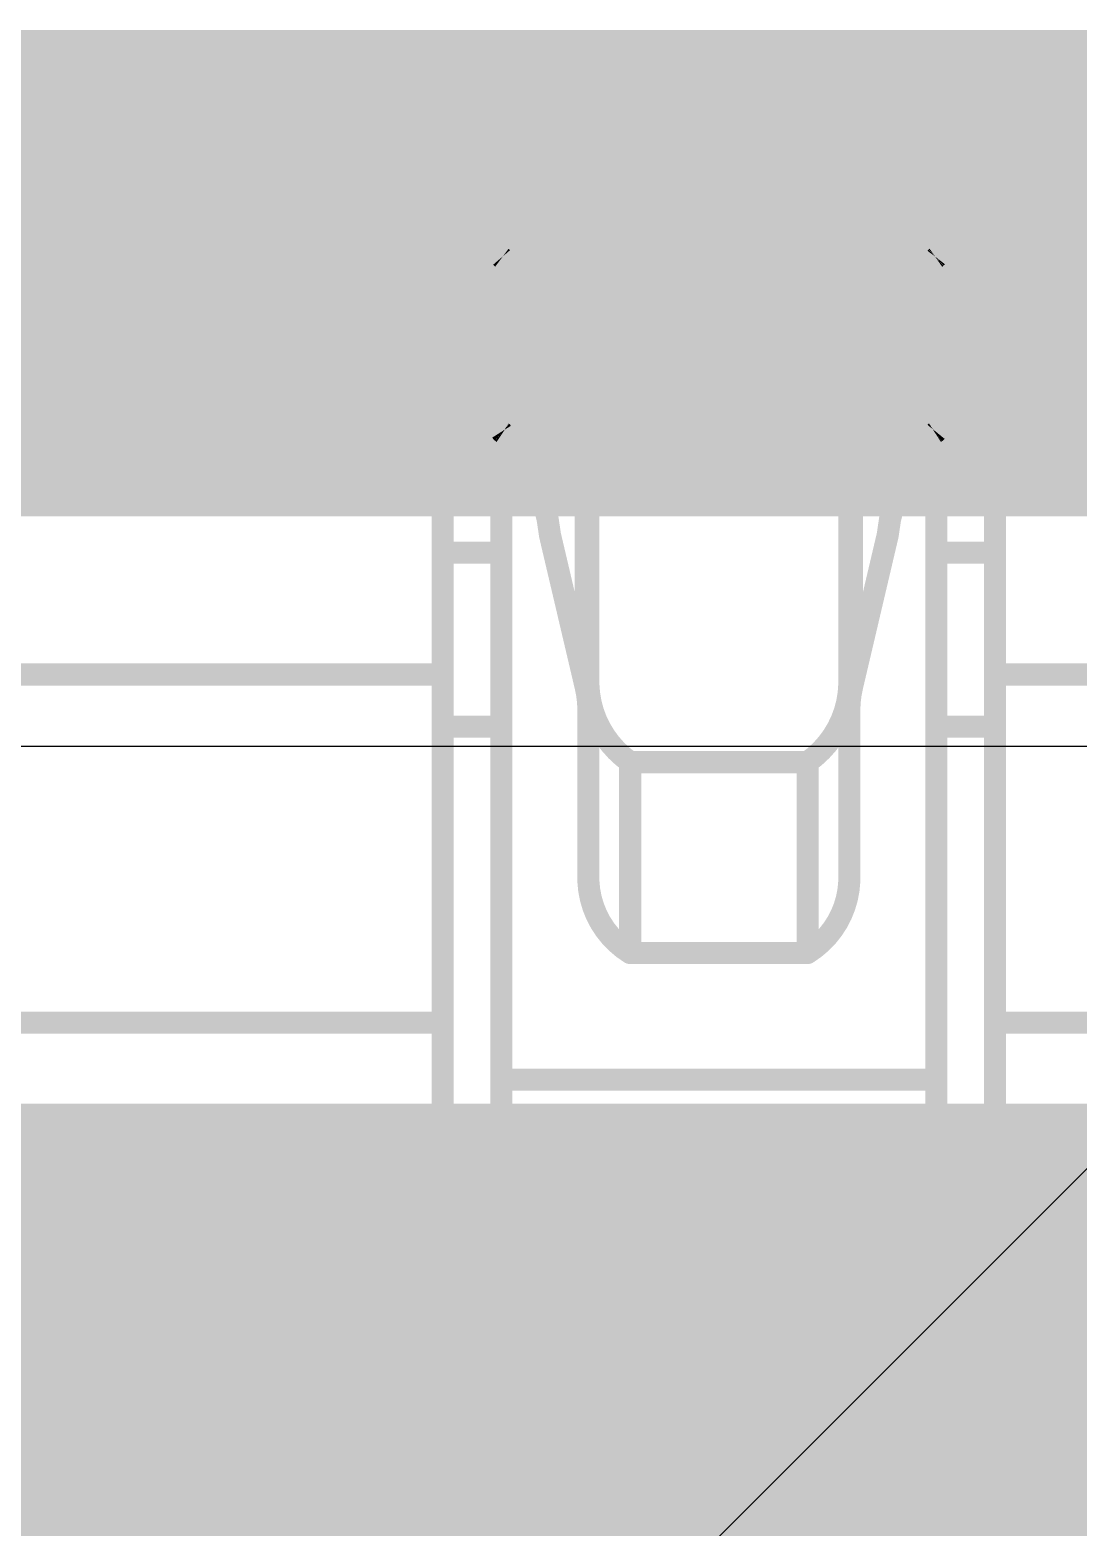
# Model space of a CAD drawing. Header units: inches. Extents: x -11 to 5433, y -4 to 5447.
# Drawn here: x 7.549 to 8.151, y 29.035 to 29.895 of the extents above; entities that cross this region are included whole.
import ezdxf

# ---------------------------------------------------------------- set-up
doc = ezdxf.new("R2010")
doc.units = ezdxf.units.IN
for name, color, linetype in [('Bottom Layer', 5, 'Continuous'), ('Ground', 16, 'Continuous'), ('Mechanical 4', 56, 'Continuous'), ('Top Layer', 1, 'Continuous'), ('Top Paste', 8, 'Continuous'), ('Top Solder', 216, 'Continuous')]:
    doc.layers.add(name, color=color, linetype=linetype)

# ---------------------------------------------------------------- blocks, each defined once
blk = doc.blocks.new('QTH_030_01_L_D_A_K_TR_157')
at = {"layer": 'Top Layer'}
blk.add_hatch(color=1, dxfattribs=at).paths.add_polyline_path([(7.17499962, 0.32000063), (9.714999619999999, 0.32000063), (9.714999619999999, -0.32000063), (7.17499962, -0.32000063)])
at = {"layer": 'Top Paste'}
blk.add_hatch(color=8, dxfattribs=at).paths.add_polyline_path([(7.17499962, 0.32000063), (9.714999619999999, 0.32000063), (9.714999619999999, -0.32000063), (7.17499962, -0.32000063)])
at = {"layer": 'Top Solder'}
blk.add_hatch(color=216, dxfattribs=at).paths.add_polyline_path([(7.07339962, 0.42160063), (9.81659962, 0.42160063), (9.81659962, -0.42160063), (7.07339962, -0.42160063)])

msp = doc.modelspace()

# ---------------------------------------------------------------- linework, layer by layer
at = {"layer": 'Bottom Layer'}
msp.add_line((5.61242464, 29.48371802), (14.1753209, 29.48371802), dxfattribs=at)
msp.add_lwpolyline([(5.34190194, 29.7556428, 0.2794, 0.2794, 0), (14.2879572, 29.7556428, 0.2794, 0.2794, 0)], format="xyseb", dxfattribs=at)
at = {"layer": 'Ground'}
msp.add_line((8.69785662, 29.78245504), (7.27968826, 28.36428414), dxfattribs=at)
msp.add_lwpolyline([(7.188199999999999, 27.94, 0.2076069, 0.2076069, 0), (8.86425456, 29.61605456, 0.2076069, 0.2076069, 0)], format="xyseb", dxfattribs=at)
at = {"layer": 'Mechanical 4'}
for points in [[(7.7861541, 29.84294514, 0.0127, 0.0127, 0), (8.103654099999998, 29.84294514, 0.0127, 0.0127, 0)], [(7.7861541, 29.0549457, 0.0127, 0.0127, 0), (7.7861541, 29.84294514, 0.0127, 0.0127, 0)], [(7.819905619999999, 29.23548127999999, 0.0127, 0.0127, 0), (7.819905619999999, 29.84294514, 0.0127, 0.0127, 0)], [(8.06990512, 29.23548127999999, 0.0127, 0.0127, 0), (8.06990512, 29.84294514, 0.0127, 0.0127, 0)], [(8.103654099999998, 29.0549457, 0.0127, 0.0127, 0), (8.103654099999998, 29.84294514, 0.0127, 0.0127, 0)], [(7.819999599999999, 29.764609, 0.0127, 0.0127, -0.03260548544560319), (7.81990308, 29.76474616, 0.0127, 0.0127, 0)], [(7.819905619999999, 29.76494682, 0.0127, 0.0127, 0), (8.06990512, 29.76494682, 0.0127, 0.0127, 0)], [(7.820070719999999, 29.76453788, 0.0127, 0.0127, -0.02828759397511004), (7.820002139999999, 29.764609, 0.0127, 0.0127, 0)], [(7.820164699999999, 29.76445914, 0.0127, 0.0127, -0.02675080199110521), (7.820070719999999, 29.76453788, 0.0127, 0.0127, 0)], [(7.820289159999999, 29.76437278, 0.0127, 0.0127, -0.02199381121169513), (7.820164699999999, 29.76445914, 0.0127, 0.0127, 0)], [(7.8204568, 29.76427626, 0.0127, 0.0127, -0.0166869277267281), (7.820289159999999, 29.76437278, 0.0127, 0.0127, 0)], [(7.82066, 29.76416958, 0.0127, 0.0127, -0.009375562098943451), (7.820454259999999, 29.76427626, 0.0127, 0.0127, 0)], [(7.82089876, 29.76405528, 0.0127, 0.0127, -0.005205298976661376), (7.82066, 29.76416704, 0.0127, 0.0127, 0)], [(7.82089876, 29.76405528, 0.0127, 0.0127, 0), (7.8211553, 29.7639359, 0.0127, 0.0127, 0)], [(7.8211553, 29.7639359, 0.0127, 0.0127, 0), (7.821424539999999, 29.76381652, 0.0127, 0.0127, 0)], [(7.821424539999999, 29.66343572, 0.0127, 0.0127, 0), (7.821424539999999, 29.76381652, 0.0127, 0.0127, 0)], [(7.821424539999999, 29.76381652, 0.0127, 0.0127, -0.1798941776662689), (7.86053292, 29.67571154, 0.0127, 0.0127, 0)], [(8.029277819999999, 29.67571154, 0.0127, 0.0127, -0.1798941776662689), (8.0683862, 29.76381652, 0.0127, 0.0127, 0)], [(8.0683862, 29.76381652, 0.0127, 0.0127, 0), (8.06889674, 29.76405274, 0.0127, 0.0127, 0)], [(8.0683862, 29.66343572, 0.0127, 0.0127, 0), (8.0683862, 29.76381652, 0.0127, 0.0127, 0)], [(8.06889674, 29.76405274, 0.0127, 0.0127, 0), (8.06913296, 29.7641645, 0.0127, 0.0127, 0)], [(8.069343779999999, 29.76427118, 0.0127, 0.0127, -0.00707025949044173), (8.06913296, 29.7641645, 0.0127, 0.0127, 0)], [(8.06951904, 29.76437024, 0.0127, 0.0127, -0.0122088184217325), (8.06934124, 29.76427118, 0.0127, 0.0127, 0)], [(8.06966128, 29.76446168, 0.0127, 0.0127, -0.02261982996426816), (8.06952158, 29.76437024, 0.0127, 0.0127, 0)], [(8.0697578, 29.76454042, 0.0127, 0.0127, -0.03188108954903076), (8.06965874, 29.76446168, 0.0127, 0.0127, 0)], [(8.06982384, 29.76461408, 0.0127, 0.0127, -0.03744577976396687), (8.0697578, 29.76454042, 0.0127, 0.0127, 0)], [(8.069869559999999, 29.76468012, 0.0127, 0.0127, -0.03268866409473601), (8.06982384, 29.76461154, 0.0127, 0.0127, 0)], [(8.069902579999999, 29.76474616, 0.0127, 0.0127, -0.0132343449031978), (8.069867019999998, 29.76468012, 0.0127, 0.0127, 0)], [(7.86053292, 29.67571154, 0.0127, 0.0127, 0), (8.029277819999999, 29.67571154, 0.0127, 0.0127, 0)], [(7.86053292, 29.67571154, 0.0127, 0.0127, 0), (7.8683866, 29.6396156, 0.0127, 0.0127, 0)], [(8.021424139999999, 29.6396156, 0.0127, 0.0127, 0), (8.029277819999999, 29.67571154, 0.0127, 0.0127, 0)], [(7.820002139999999, 29.6644949, 0.0127, 0.0127, -0.02859692931671554), (7.81990308, 29.66467777999999, 0.0127, 0.0127, 0)], [(7.820164699999999, 29.66429678, 0.0127, 0.0127, -0.0543214187664743), (7.820004679999999, 29.66449744, 0.0127, 0.0127, 0)], [(7.820289159999999, 29.6641774, 0.0127, 0.0127, -0.02338615115355934), (7.820164699999999, 29.66429424, 0.0127, 0.0127, 0)], [(7.820454259999999, 29.66405294, 0.0127, 0.0127, -0.01856230596613793), (7.820289159999999, 29.66417994, 0.0127, 0.0127, 0)], [(7.82066, 29.66390816, 0.0127, 0.0127, -0.01073692508623635), (7.820454259999999, 29.6640504, 0.0127, 0.0127, 0)], [(8.06934124, 29.66404532, 0.0127, 0.0127, -0.00811995888289073), (8.069130419999999, 29.66390308, 0.0127, 0.0127, 0)], [(8.06951904, 29.66418248, 0.0127, 0.0127, -0.01372913835004148), (8.06934124, 29.66404786, 0.0127, 0.0127, 0)], [(8.06965874, 29.66429932, 0.0127, 0.0127, -0.02446216596941508), (8.06952158, 29.66417994, 0.0127, 0.0127, 0)], [(8.0697578, 29.664406, 0.0127, 0.0127, -0.03231853508547315), (8.06965874, 29.66429932, 0.0127, 0.0127, 0)], [(8.06982384, 29.66450252, 0.0127, 0.0127, -0.03504148000800234), (8.0697578, 29.664406, 0.0127, 0.0127, 0)], [(8.069869559999999, 29.66459142, 0.0127, 0.0127, -0.0284044613715959), (8.06982384, 29.66450252, 0.0127, 0.0127, 0)], [(8.06990512, 29.66467524, 0.0127, 0.0127, -0.01102179313539089), (8.069869559999999, 29.66458888, 0.0127, 0.0127, 0)], [(7.82089876, 29.66375576, 0.0127, 0.0127, -0.006054831001559855), (7.82066254, 29.66390816, 0.0127, 0.0127, 0)], [(7.82089876, 29.6637583, 0.0127, 0.0127, 0), (7.8211553, 29.66359828, 0.0127, 0.0127, 0)], [(7.8211553, 29.66359828, 0.0127, 0.0127, 0), (7.821424539999999, 29.66343572, 0.0127, 0.0127, 0)], [(7.821424539999999, 29.66343826, 0.0127, 0.0127, -0.1625908253546253), (7.847865939999999, 29.6049446, 0.0127, 0.0127, 0)], [(8.0419448, 29.6049446, 0.0127, 0.0127, -0.1625908253546254), (8.0683862, 29.66343826, 0.0127, 0.0127, 0)], [(8.0683862, 29.66343572, 0.0127, 0.0127, 0), (8.06889674, 29.66375322, 0.0127, 0.0127, 0)], [(8.06913296, 29.66390308, 0.0127, 0.0127, -0.004820614348544013), (8.06889674, 29.66375322, 0.0127, 0.0127, 0)], [(7.8683866, 29.5176575, 0.0127, 0.0127, 0), (7.8683866, 29.6396156, 0.0127, 0.0127, 0)], [(7.8683866, 29.6396156, 0.0127, 0.0127, -0.05365795323520316), (7.869905520000001, 29.625544, 0.0127, 0.0127, 0)], [(8.019905219999998, 29.625544, 0.0127, 0.0127, -0.05365795323476549), (8.021424139999999, 29.6396156, 0.0127, 0.0127, 0)], [(8.021424139999999, 29.5176575, 0.0127, 0.0127, 0), (8.021424139999999, 29.6396156, 0.0127, 0.0127, 0)], [(7.819905619999999, 29.63661078, 0.0127, 0.0127, 0), (7.838567, 29.63661078, 0.0127, 0.0127, 0)], [(8.051243739999999, 29.63661078, 0.0127, 0.0127, 0), (8.06990512, 29.63661078, 0.0127, 0.0127, 0)], [(7.869905520000001, 29.40619468, 0.0127, 0.0127, 0), (7.869905520000001, 29.625544, 0.0127, 0.0127, 0)], [(8.019905219999998, 29.40619468, 0.0127, 0.0127, 0), (8.019905219999998, 29.625544, 0.0127, 0.0127, 0)], [(7.8478634, 29.60494714, 0.0127, 0.0127, 0), (7.8683866, 29.5176575, 0.0127, 0.0127, 0)], [(8.021424139999999, 29.5176575, 0.0127, 0.0127, 0), (8.0419448, 29.60494714, 0.0127, 0.0127, 0)], [(7.7861541, 29.59494462, 0.0127, 0.0127, 0), (7.819905619999999, 29.59494462, 0.0127, 0.0127, 0)], [(8.06990512, 29.59494462, 0.0127, 0.0127, 0), (8.103654099999998, 29.59494462, 0.0127, 0.0127, 0)], [(7.4686541, 29.52494476, 0.0127, 0.0127, 0), (7.7861541, 29.52494476, 0.0127, 0.0127, 0)], [(7.893913599999999, 29.47460704, 0.0127, 0.0127, -0.2374801051860469), (7.869905520000001, 29.51917896, 0.0127, 0.0127, 0)], [(8.019905219999998, 29.51917896, 0.0127, 0.0127, -0.2374801051855858), (7.995897139999999, 29.47460704, 0.0127, 0.0127, 0)], [(8.103654099999998, 29.52494476, 0.0127, 0.0127, 0), (8.421154099999999, 29.52494476, 0.0127, 0.0127, 0)], [(7.8683866, 29.5176575, 0.0127, 0.0127, -0.05786387190107989), (7.869905520000001, 29.50463492, 0.0127, 0.0127, 0)], [(8.019905219999998, 29.50463492, 0.0127, 0.0127, -0.05786387190151768), (8.021424139999999, 29.5176575, 0.0127, 0.0127, 0)], [(7.7861541, 29.49494482, 0.0127, 0.0127, 0), (7.819905619999999, 29.49494482, 0.0127, 0.0127, 0)], [(8.06990512, 29.49494482, 0.0127, 0.0127, 0), (8.103654099999998, 29.49494482, 0.0127, 0.0127, 0)], [(7.89391614, 29.47460704, 0.0127, 0.0127, 0), (7.9958946, 29.47460704, 0.0127, 0.0127, 0)], [(7.89391614, 29.36494508, 0.0127, 0.0127, 0), (7.89391614, 29.47460704, 0.0127, 0.0127, 0)], [(7.9958946, 29.36494508, 0.0127, 0.0127, 0), (7.9958946, 29.47460704, 0.0127, 0.0127, 0)], [(7.893913599999999, 29.36494762, 0.0127, 0.0127, -0.2473774779353231), (7.869905520000001, 29.40619722, 0.0127, 0.0127, 0)], [(8.019905219999998, 29.40619722, 0.0127, 0.0127, -0.2473774779353234), (7.995897139999999, 29.36494762, 0.0127, 0.0127, 0)], [(7.89391614, 29.36494508, 0.0127, 0.0127, 0), (7.9958946, 29.36494508, 0.0127, 0.0127, 0)], [(7.4686541, 29.32494516, 0.0127, 0.0127, 0), (7.7861541, 29.32494516, 0.0127, 0.0127, 0)], [(8.103654099999998, 29.32494516, 0.0127, 0.0127, 0), (8.421154099999999, 29.32494516, 0.0127, 0.0127, 0)], [(7.819905619999999, 29.29215376, 0.0127, 0.0127, 0), (8.06990512, 29.29215376, 0.0127, 0.0127, 0)], [(7.819905619999999, 29.23548127999999, 0.0127, 0.0127, 0), (8.06990512, 29.23548127999999, 0.0127, 0.0127, 0)], [(7.7861541, 29.21494538, 0.0127, 0.0127, 0), (8.103654099999998, 29.21494538, 0.0127, 0.0127, 0)], [(7.7861541, 29.0549457, 0.0127, 0.0127, 0), (8.103654099999998, 29.0549457, 0.0127, 0.0127, 0)]]:
    msp.add_lwpolyline(points, format="xyseb", dxfattribs=at)
for points in [[(7.782979099999999, 29.84294514, 0.00635, 0.00635, 1), (7.7893291, 29.84294514, 0.00635, 0.00635, 1)], [(7.782979099999999, 29.84294514, 0.00635, 0.00635, 1), (7.7893291, 29.84294514, 0.00635, 0.00635, 1)], [(7.81673062, 29.84294514, 0.00635, 0.00635, 1), (7.82308062, 29.84294514, 0.00635, 0.00635, 1)], [(8.066730119999999, 29.84294514, 0.00635, 0.00635, 1), (8.07308012, 29.84294514, 0.00635, 0.00635, 1)], [(8.1004791, 29.84294514, 0.00635, 0.00635, 1), (8.1068291, 29.84294514, 0.00635, 0.00635, 1)], [(8.1004791, 29.84294514, 0.00635, 0.00635, 1), (8.1068291, 29.84294514, 0.00635, 0.00635, 1)], [(7.81672808, 29.76474616, 0.00635, 0.00635, 1), (7.82307808, 29.76474616, 0.00635, 0.00635, 1)], [(7.81673062, 29.76494682, 0.00635, 0.00635, 1), (7.82308062, 29.76494682, 0.00635, 0.00635, 1)], [(7.816824599999999, 29.764609, 0.00635, 0.00635, 1), (7.8231746, 29.764609, 0.00635, 0.00635, 1)], [(7.816827139999999, 29.764609, 0.00635, 0.00635, 1), (7.82317714, 29.764609, 0.00635, 0.00635, 1)], [(7.81689572, 29.76453788, 0.00635, 0.00635, 1), (7.823245719999999, 29.76453788, 0.00635, 0.00635, 1)], [(7.81689572, 29.76453788, 0.00635, 0.00635, 1), (7.823245719999999, 29.76453788, 0.00635, 0.00635, 1)], [(7.8169897, 29.76445914, 0.00635, 0.00635, 1), (7.823339699999999, 29.76445914, 0.00635, 0.00635, 1)], [(7.8169897, 29.76445914, 0.00635, 0.00635, 1), (7.823339699999999, 29.76445914, 0.00635, 0.00635, 1)], [(7.817114159999999, 29.76437278, 0.00635, 0.00635, 1), (7.82346416, 29.76437278, 0.00635, 0.00635, 1)], [(7.817114159999999, 29.76437278, 0.00635, 0.00635, 1), (7.82346416, 29.76437278, 0.00635, 0.00635, 1)], [(7.817279259999999, 29.76427626, 0.00635, 0.00635, 1), (7.823629259999999, 29.76427626, 0.00635, 0.00635, 1)], [(7.8172818, 29.76427626, 0.00635, 0.00635, 1), (7.823631799999999, 29.76427626, 0.00635, 0.00635, 1)], [(7.817485, 29.76416958, 0.00635, 0.00635, 1), (7.823834999999999, 29.76416958, 0.00635, 0.00635, 1)], [(7.817485, 29.76416704, 0.00635, 0.00635, 1), (7.823834999999999, 29.76416704, 0.00635, 0.00635, 1)], [(7.81772376, 29.76405528, 0.00635, 0.00635, 1), (7.824073759999999, 29.76405528, 0.00635, 0.00635, 1)], [(7.81772376, 29.76405528, 0.00635, 0.00635, 1), (7.824073759999999, 29.76405528, 0.00635, 0.00635, 1)], [(7.8179803, 29.7639359, 0.00635, 0.00635, 1), (7.8243303, 29.7639359, 0.00635, 0.00635, 1)], [(7.8179803, 29.7639359, 0.00635, 0.00635, 1), (7.8243303, 29.7639359, 0.00635, 0.00635, 1)], [(7.818249539999999, 29.76381652, 0.00635, 0.00635, 1), (7.82459954, 29.76381652, 0.00635, 0.00635, 1)], [(7.818249539999999, 29.76381652, 0.00635, 0.00635, 1), (7.82459954, 29.76381652, 0.00635, 0.00635, 1)], [(7.818249539999999, 29.76381652, 0.00635, 0.00635, 1), (7.82459954, 29.76381652, 0.00635, 0.00635, 1)], [(8.065211199999998, 29.76381652, 0.00635, 0.00635, 1), (8.0715612, 29.76381652, 0.00635, 0.00635, 1)], [(8.065211199999998, 29.76381652, 0.00635, 0.00635, 1), (8.0715612, 29.76381652, 0.00635, 0.00635, 1)], [(8.065211199999998, 29.76381652, 0.00635, 0.00635, 1), (8.0715612, 29.76381652, 0.00635, 0.00635, 1)], [(8.065721739999999, 29.76405274, 0.00635, 0.00635, 1), (8.072071739999998, 29.76405274, 0.00635, 0.00635, 1)], [(8.065721739999999, 29.76405274, 0.00635, 0.00635, 1), (8.072071739999998, 29.76405274, 0.00635, 0.00635, 1)], [(8.065957959999999, 29.7641645, 0.00635, 0.00635, 1), (8.07230796, 29.7641645, 0.00635, 0.00635, 1)], [(8.065957959999999, 29.7641645, 0.00635, 0.00635, 1), (8.07230796, 29.7641645, 0.00635, 0.00635, 1)], [(8.06616624, 29.76427118, 0.00635, 0.00635, 1), (8.072516239999999, 29.76427118, 0.00635, 0.00635, 1)], [(8.06616878, 29.76427118, 0.00635, 0.00635, 1), (8.07251878, 29.76427118, 0.00635, 0.00635, 1)], [(8.066344039999999, 29.76437024, 0.00635, 0.00635, 1), (8.07269404, 29.76437024, 0.00635, 0.00635, 1)], [(8.06634658, 29.76437024, 0.00635, 0.00635, 1), (8.07269658, 29.76437024, 0.00635, 0.00635, 1)], [(8.066483739999999, 29.76446168, 0.00635, 0.00635, 1), (8.07283374, 29.76446168, 0.00635, 0.00635, 1)], [(8.06648628, 29.76446168, 0.00635, 0.00635, 1), (8.072836279999999, 29.76446168, 0.00635, 0.00635, 1)], [(8.066582799999999, 29.76454042, 0.00635, 0.00635, 1), (8.0729328, 29.76454042, 0.00635, 0.00635, 1)], [(8.066582799999999, 29.76454042, 0.00635, 0.00635, 1), (8.0729328, 29.76454042, 0.00635, 0.00635, 1)], [(8.06664884, 29.76461408, 0.00635, 0.00635, 1), (8.07299884, 29.76461408, 0.00635, 0.00635, 1)], [(8.06664884, 29.76461154, 0.00635, 0.00635, 1), (8.07299884, 29.76461154, 0.00635, 0.00635, 1)], [(8.06669202, 29.76468012, 0.00635, 0.00635, 1), (8.07304202, 29.76468012, 0.00635, 0.00635, 1)], [(8.06669456, 29.76468012, 0.00635, 0.00635, 1), (8.07304456, 29.76468012, 0.00635, 0.00635, 1)], [(8.066727579999998, 29.76474616, 0.00635, 0.00635, 1), (8.07307758, 29.76474616, 0.00635, 0.00635, 1)], [(8.066730119999999, 29.76494682, 0.00635, 0.00635, 1), (8.07308012, 29.76494682, 0.00635, 0.00635, 1)], [(7.857357919999999, 29.67571154, 0.00635, 0.00635, 1), (7.86370792, 29.67571154, 0.00635, 0.00635, 1)], [(7.857357919999999, 29.67571154, 0.00635, 0.00635, 1), (7.86370792, 29.67571154, 0.00635, 0.00635, 1)], [(7.857357919999999, 29.67571154, 0.00635, 0.00635, 1), (7.86370792, 29.67571154, 0.00635, 0.00635, 1)], [(8.02610282, 29.67571154, 0.00635, 0.00635, 1), (8.03245282, 29.67571154, 0.00635, 0.00635, 1)], [(8.02610282, 29.67571154, 0.00635, 0.00635, 1), (8.03245282, 29.67571154, 0.00635, 0.00635, 1)], [(8.02610282, 29.67571154, 0.00635, 0.00635, 1), (8.03245282, 29.67571154, 0.00635, 0.00635, 1)], [(7.81672808, 29.66467777999999, 0.00635, 0.00635, 1), (7.82307808, 29.66467777999999, 0.00635, 0.00635, 1)], [(7.816827139999999, 29.6644949, 0.00635, 0.00635, 1), (7.82317714, 29.6644949, 0.00635, 0.00635, 1)], [(7.81682968, 29.66449744, 0.00635, 0.00635, 1), (7.823179679999999, 29.66449744, 0.00635, 0.00635, 1)], [(7.8169897, 29.66429678, 0.00635, 0.00635, 1), (7.823339699999999, 29.66429678, 0.00635, 0.00635, 1)], [(7.8169897, 29.66429424, 0.00635, 0.00635, 1), (7.823339699999999, 29.66429424, 0.00635, 0.00635, 1)], [(7.817114159999999, 29.66417994, 0.00635, 0.00635, 1), (7.82346416, 29.66417994, 0.00635, 0.00635, 1)], [(7.817114159999999, 29.6641774, 0.00635, 0.00635, 1), (7.82346416, 29.6641774, 0.00635, 0.00635, 1)], [(7.817279259999999, 29.66405294, 0.00635, 0.00635, 1), (7.823629259999999, 29.66405294, 0.00635, 0.00635, 1)], [(7.817279259999999, 29.6640504, 0.00635, 0.00635, 1), (7.823629259999999, 29.6640504, 0.00635, 0.00635, 1)], [(8.06616624, 29.66404786, 0.00635, 0.00635, 1), (8.072516239999999, 29.66404786, 0.00635, 0.00635, 1)], [(8.06616624, 29.66404532, 0.00635, 0.00635, 1), (8.072516239999999, 29.66404532, 0.00635, 0.00635, 1)], [(8.066344039999999, 29.66418248, 0.00635, 0.00635, 1), (8.07269404, 29.66418248, 0.00635, 0.00635, 1)], [(8.06634658, 29.66417994, 0.00635, 0.00635, 1), (8.07269658, 29.66417994, 0.00635, 0.00635, 1)], [(8.066483739999999, 29.66429932, 0.00635, 0.00635, 1), (8.07283374, 29.66429932, 0.00635, 0.00635, 1)], [(8.066483739999999, 29.66429932, 0.00635, 0.00635, 1), (8.07283374, 29.66429932, 0.00635, 0.00635, 1)], [(8.066582799999999, 29.664406, 0.00635, 0.00635, 1), (8.0729328, 29.664406, 0.00635, 0.00635, 1)], [(8.066582799999999, 29.664406, 0.00635, 0.00635, 1), (8.0729328, 29.664406, 0.00635, 0.00635, 1)], [(8.06664884, 29.66450252, 0.00635, 0.00635, 1), (8.07299884, 29.66450252, 0.00635, 0.00635, 1)], [(8.06664884, 29.66450252, 0.00635, 0.00635, 1), (8.07299884, 29.66450252, 0.00635, 0.00635, 1)], [(8.06669456, 29.66459142, 0.00635, 0.00635, 1), (8.07304456, 29.66459142, 0.00635, 0.00635, 1)], [(8.06669456, 29.66458888, 0.00635, 0.00635, 1), (8.07304456, 29.66458888, 0.00635, 0.00635, 1)], [(8.066730119999999, 29.66467524, 0.00635, 0.00635, 1), (8.07308012, 29.66467524, 0.00635, 0.00635, 1)], [(7.817485, 29.66390816, 0.00635, 0.00635, 1), (7.823834999999999, 29.66390816, 0.00635, 0.00635, 1)], [(7.81748754, 29.66390816, 0.00635, 0.00635, 1), (7.82383754, 29.66390816, 0.00635, 0.00635, 1)], [(7.81772376, 29.6637583, 0.00635, 0.00635, 1), (7.824073759999999, 29.6637583, 0.00635, 0.00635, 1)], [(7.81772376, 29.66375576, 0.00635, 0.00635, 1), (7.824073759999999, 29.66375576, 0.00635, 0.00635, 1)], [(7.8179803, 29.66359828, 0.00635, 0.00635, 1), (7.8243303, 29.66359828, 0.00635, 0.00635, 1)], [(7.8179803, 29.66359828, 0.00635, 0.00635, 1), (7.8243303, 29.66359828, 0.00635, 0.00635, 1)], [(7.818249539999999, 29.66343826, 0.00635, 0.00635, 1), (7.82459954, 29.66343826, 0.00635, 0.00635, 1)], [(7.818249539999999, 29.66343572, 0.00635, 0.00635, 1), (7.82459954, 29.66343572, 0.00635, 0.00635, 1)], [(7.818249539999999, 29.66343572, 0.00635, 0.00635, 1), (7.82459954, 29.66343572, 0.00635, 0.00635, 1)], [(8.065211199999998, 29.66343826, 0.00635, 0.00635, 1), (8.0715612, 29.66343826, 0.00635, 0.00635, 1)], [(8.065211199999998, 29.66343572, 0.00635, 0.00635, 1), (8.0715612, 29.66343572, 0.00635, 0.00635, 1)], [(8.065211199999998, 29.66343572, 0.00635, 0.00635, 1), (8.0715612, 29.66343572, 0.00635, 0.00635, 1)], [(8.065721739999999, 29.66375322, 0.00635, 0.00635, 1), (8.072071739999998, 29.66375322, 0.00635, 0.00635, 1)], [(8.065721739999999, 29.66375322, 0.00635, 0.00635, 1), (8.072071739999998, 29.66375322, 0.00635, 0.00635, 1)], [(8.06595542, 29.66390308, 0.00635, 0.00635, 1), (8.07230542, 29.66390308, 0.00635, 0.00635, 1)], [(8.065957959999999, 29.66390308, 0.00635, 0.00635, 1), (8.07230796, 29.66390308, 0.00635, 0.00635, 1)], [(7.865211599999999, 29.6396156, 0.00635, 0.00635, 1), (7.8715616, 29.6396156, 0.00635, 0.00635, 1)], [(7.865211599999999, 29.6396156, 0.00635, 0.00635, 1), (7.8715616, 29.6396156, 0.00635, 0.00635, 1)], [(7.865211599999999, 29.6396156, 0.00635, 0.00635, 1), (7.8715616, 29.6396156, 0.00635, 0.00635, 1)], [(8.01824914, 29.6396156, 0.00635, 0.00635, 1), (8.02459914, 29.6396156, 0.00635, 0.00635, 1)], [(8.01824914, 29.6396156, 0.00635, 0.00635, 1), (8.02459914, 29.6396156, 0.00635, 0.00635, 1)], [(8.01824914, 29.6396156, 0.00635, 0.00635, 1), (8.02459914, 29.6396156, 0.00635, 0.00635, 1)], [(7.81673062, 29.63661078, 0.00635, 0.00635, 1), (7.82308062, 29.63661078, 0.00635, 0.00635, 1)], [(7.835391999999999, 29.63661078, 0.00635, 0.00635, 1), (7.841742, 29.63661078, 0.00635, 0.00635, 1)], [(8.04806874, 29.63661078, 0.00635, 0.00635, 1), (8.054418740000001, 29.63661078, 0.00635, 0.00635, 1)], [(8.066730119999999, 29.63661078, 0.00635, 0.00635, 1), (8.07308012, 29.63661078, 0.00635, 0.00635, 1)], [(7.866730519999999, 29.625544, 0.00635, 0.00635, 1), (7.87308052, 29.625544, 0.00635, 0.00635, 1)], [(7.866730519999999, 29.625544, 0.00635, 0.00635, 1), (7.87308052, 29.625544, 0.00635, 0.00635, 1)], [(8.01673022, 29.625544, 0.00635, 0.00635, 1), (8.02308022, 29.625544, 0.00635, 0.00635, 1)], [(8.01673022, 29.625544, 0.00635, 0.00635, 1), (8.02308022, 29.625544, 0.00635, 0.00635, 1)], [(7.8446884, 29.60494714, 0.00635, 0.00635, 1), (7.851038399999999, 29.60494714, 0.00635, 0.00635, 1)], [(7.84469094, 29.6049446, 0.00635, 0.00635, 1), (7.851040939999999, 29.6049446, 0.00635, 0.00635, 1)], [(8.0387698, 29.60494714, 0.00635, 0.00635, 1), (8.0451198, 29.60494714, 0.00635, 0.00635, 1)], [(8.0387698, 29.6049446, 0.00635, 0.00635, 1), (8.0451198, 29.6049446, 0.00635, 0.00635, 1)], [(7.782979099999999, 29.59494462, 0.00635, 0.00635, 1), (7.7893291, 29.59494462, 0.00635, 0.00635, 1)], [(7.81673062, 29.59494462, 0.00635, 0.00635, 1), (7.82308062, 29.59494462, 0.00635, 0.00635, 1)], [(8.066730119999999, 29.59494462, 0.00635, 0.00635, 1), (8.07308012, 29.59494462, 0.00635, 0.00635, 1)], [(8.1004791, 29.59494462, 0.00635, 0.00635, 1), (8.1068291, 29.59494462, 0.00635, 0.00635, 1)], [(7.782979099999999, 29.52494476, 0.00635, 0.00635, 1), (7.7893291, 29.52494476, 0.00635, 0.00635, 1)], [(7.866730519999999, 29.51917896, 0.00635, 0.00635, 1), (7.87308052, 29.51917896, 0.00635, 0.00635, 1)], [(8.01673022, 29.51917896, 0.00635, 0.00635, 1), (8.02308022, 29.51917896, 0.00635, 0.00635, 1)], [(8.1004791, 29.52494476, 0.00635, 0.00635, 1), (8.1068291, 29.52494476, 0.00635, 0.00635, 1)], [(7.865211599999999, 29.5176575, 0.00635, 0.00635, 1), (7.8715616, 29.5176575, 0.00635, 0.00635, 1)], [(7.865211599999999, 29.5176575, 0.00635, 0.00635, 1), (7.8715616, 29.5176575, 0.00635, 0.00635, 1)], [(7.865211599999999, 29.5176575, 0.00635, 0.00635, 1), (7.8715616, 29.5176575, 0.00635, 0.00635, 1)], [(8.01824914, 29.5176575, 0.00635, 0.00635, 1), (8.02459914, 29.5176575, 0.00635, 0.00635, 1)], [(8.01824914, 29.5176575, 0.00635, 0.00635, 1), (8.02459914, 29.5176575, 0.00635, 0.00635, 1)], [(8.01824914, 29.5176575, 0.00635, 0.00635, 1), (8.02459914, 29.5176575, 0.00635, 0.00635, 1)], [(7.866730519999999, 29.50463492, 0.00635, 0.00635, 1), (7.87308052, 29.50463492, 0.00635, 0.00635, 1)], [(8.01673022, 29.50463492, 0.00635, 0.00635, 1), (8.02308022, 29.50463492, 0.00635, 0.00635, 1)], [(7.782979099999999, 29.49494482, 0.00635, 0.00635, 1), (7.7893291, 29.49494482, 0.00635, 0.00635, 1)], [(7.81673062, 29.49494482, 0.00635, 0.00635, 1), (7.82308062, 29.49494482, 0.00635, 0.00635, 1)], [(8.066730119999999, 29.49494482, 0.00635, 0.00635, 1), (8.07308012, 29.49494482, 0.00635, 0.00635, 1)], [(8.1004791, 29.49494482, 0.00635, 0.00635, 1), (8.1068291, 29.49494482, 0.00635, 0.00635, 1)], [(7.8907386, 29.47460704, 0.00635, 0.00635, 1), (7.897088599999999, 29.47460704, 0.00635, 0.00635, 1)], [(7.89074114, 29.47460704, 0.00635, 0.00635, 1), (7.89709114, 29.47460704, 0.00635, 0.00635, 1)], [(7.89074114, 29.47460704, 0.00635, 0.00635, 1), (7.89709114, 29.47460704, 0.00635, 0.00635, 1)], [(7.9927196, 29.47460704, 0.00635, 0.00635, 1), (7.999069599999999, 29.47460704, 0.00635, 0.00635, 1)], [(7.9927196, 29.47460704, 0.00635, 0.00635, 1), (7.999069599999999, 29.47460704, 0.00635, 0.00635, 1)], [(7.99272214, 29.47460704, 0.00635, 0.00635, 1), (7.999072139999999, 29.47460704, 0.00635, 0.00635, 1)], [(7.866730519999999, 29.40619722, 0.00635, 0.00635, 1), (7.87308052, 29.40619722, 0.00635, 0.00635, 1)], [(7.866730519999999, 29.40619468, 0.00635, 0.00635, 1), (7.87308052, 29.40619468, 0.00635, 0.00635, 1)], [(8.01673022, 29.40619722, 0.00635, 0.00635, 1), (8.02308022, 29.40619722, 0.00635, 0.00635, 1)], [(8.01673022, 29.40619468, 0.00635, 0.00635, 1), (8.02308022, 29.40619468, 0.00635, 0.00635, 1)], [(7.8907386, 29.36494762, 0.00635, 0.00635, 1), (7.897088599999999, 29.36494762, 0.00635, 0.00635, 1)], [(7.89074114, 29.36494508, 0.00635, 0.00635, 1), (7.89709114, 29.36494508, 0.00635, 0.00635, 1)], [(7.89074114, 29.36494508, 0.00635, 0.00635, 1), (7.89709114, 29.36494508, 0.00635, 0.00635, 1)], [(7.9927196, 29.36494508, 0.00635, 0.00635, 1), (7.999069599999999, 29.36494508, 0.00635, 0.00635, 1)], [(7.9927196, 29.36494508, 0.00635, 0.00635, 1), (7.999069599999999, 29.36494508, 0.00635, 0.00635, 1)], [(7.99272214, 29.36494762, 0.00635, 0.00635, 1), (7.999072139999999, 29.36494762, 0.00635, 0.00635, 1)], [(7.782979099999999, 29.32494516, 0.00635, 0.00635, 1), (7.7893291, 29.32494516, 0.00635, 0.00635, 1)], [(8.1004791, 29.32494516, 0.00635, 0.00635, 1), (8.1068291, 29.32494516, 0.00635, 0.00635, 1)], [(7.81673062, 29.29215376, 0.00635, 0.00635, 1), (7.82308062, 29.29215376, 0.00635, 0.00635, 1)], [(8.066730119999999, 29.29215376, 0.00635, 0.00635, 1), (8.07308012, 29.29215376, 0.00635, 0.00635, 1)], [(7.81673062, 29.23548127999999, 0.00635, 0.00635, 1), (7.82308062, 29.23548127999999, 0.00635, 0.00635, 1)], [(7.81673062, 29.23548127999999, 0.00635, 0.00635, 1), (7.82308062, 29.23548127999999, 0.00635, 0.00635, 1)], [(8.066730119999999, 29.23548127999999, 0.00635, 0.00635, 1), (8.07308012, 29.23548127999999, 0.00635, 0.00635, 1)], [(8.066730119999999, 29.23548127999999, 0.00635, 0.00635, 1), (8.07308012, 29.23548127999999, 0.00635, 0.00635, 1)], [(7.782979099999999, 29.21494538, 0.00635, 0.00635, 1), (7.7893291, 29.21494538, 0.00635, 0.00635, 1)], [(8.1004791, 29.21494538, 0.00635, 0.00635, 1), (8.1068291, 29.21494538, 0.00635, 0.00635, 1)], [(7.782979099999999, 29.0549457, 0.00635, 0.00635, 1), (7.7893291, 29.0549457, 0.00635, 0.00635, 1)], [(7.782979099999999, 29.0549457, 0.00635, 0.00635, 1), (7.7893291, 29.0549457, 0.00635, 0.00635, 1)], [(8.1004791, 29.0549457, 0.00635, 0.00635, 1), (8.1068291, 29.0549457, 0.00635, 0.00635, 1)], [(8.1004791, 29.0549457, 0.00635, 0.00635, 1), (8.1068291, 29.0549457, 0.00635, 0.00635, 1)]]:
    msp.add_lwpolyline(points, format="xyseb", close=True, dxfattribs=at)
at = {"layer": 'Top Layer'}
msp.add_line((5.61242464, 29.48371802), (14.07002266, 29.48371802), dxfattribs=at)
msp.add_lwpolyline([(5.34190194, 29.7556428, 0.2794, 0.2794, 0), (14.07002266, 29.7556428, 0.2794, 0.2794, 0)], format="xyseb", dxfattribs=at)

# ---------------------------------------------------------------- block references
at = {"rotation": 180}
msp.add_blockref('QTH_030_01_L_D_A_K_TR_157', (15.3105993, 28.85674696), dxfattribs=at)

doc.saveas('drawing.dxf')
